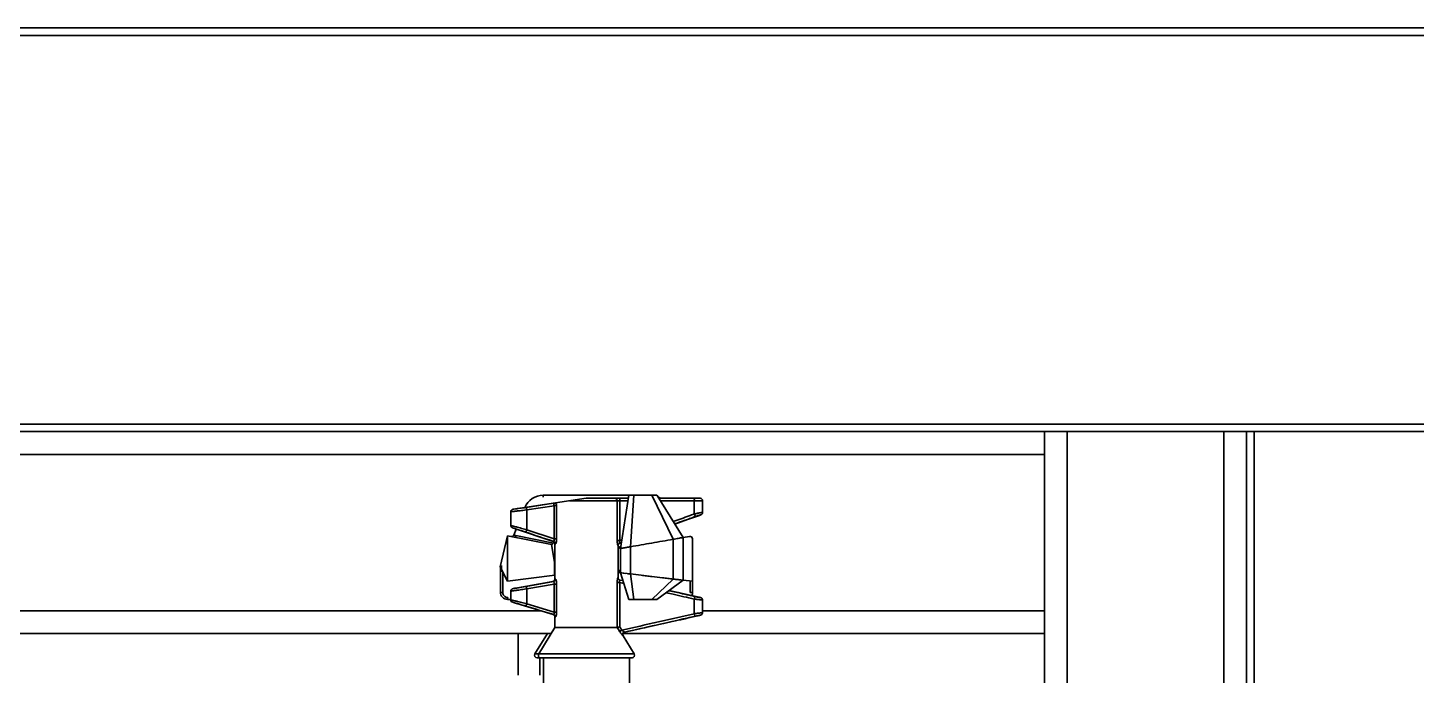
# Model space of a CAD drawing. Header units: millimetres. Extents: x 32496 to 166256, y 3504 to 23939.
# Drawn here: x 47314 to 47864, y 13300 to 13557 of the extents above; entities that cross this region are included whole.
import ezdxf

# ---------------------------------------------------------------- set-up
doc = ezdxf.new("R2010")
doc.units = ezdxf.units.MM
doc.layers.get('0').update_dxf_attribs({"lineweight": 35})

msp = doc.modelspace()

# ---------------------------------------------------------------- linework, layer by layer
at = {"linetype": 'Continuous'}
for p, q in [((52008.64, 13556.575), (40172.64, 13556.575)), ((52132.64, 13553.575), (40172.64, 13553.575)), ((52132.64, 13399.575), (40172.64, 13399.575)), ((52132.64, 13396.575), (40172.64, 13396.575)), ((47717.14, 13396.575), (47717.14, 13316.575)), ((47726.14, 10877.575), (47726.14, 13396.575)), ((47788.14, 10877.575), (47788.14, 13396.575)), ((47897.14, 13396.575), (47797.14, 13396.575)), ((47797.14, 13396.575), (47797.14, 10877.575)), ((47800.14, 13396.575), (47800.14, 10877.575)), ((47717.14, 13387.575), (46794.64, 13387.575)), ((47506.872, 13365.876), (47535.566, 13370.165)), ((47522.618, 13368.196), (47511.769, 13366.58)), ((47518.543, 13371.374), (47552.383, 13371.376)), ((47518.543, 13371.374), (47518.543, 13370.643)), ((47523.14, 13368.307), (47523.4, 13368.307)), ((47523.819, 13367.446), (47523.819, 13354.091)), ((47552.037, 13369.175), (47528.949, 13369.175)), ((47535.714, 13370.175), (47552.194, 13370.175)), ((47547.826, 13353.483), (47547.826, 13369.175)), ((47548.81, 13369.175), (47548.81, 13353.482)), ((47549.073, 13350.287), (47552.382, 13371.377)), ((47549.073, 13350.281), (47552.383, 13371.377)), ((47552.383, 13371.377), (47563.574, 13371.377)), ((47553.073, 13350.981), (47554.383, 13371.377)), ((47569.971, 13353.944), (47561.574, 13371.377)), ((47563.592, 13371.347), (47563.574, 13371.377)), ((47573.942, 13354.64), (47563.592, 13371.347)), ((47580.64, 13370.175), (47564.318, 13370.175)), ((47581.64, 13369.175), (47564.938, 13369.175)), ((47578.338, 13369.175), (47578.338, 13363.961)), ((47581.64, 13369.175), (47581.64, 13364.583)), ((47505.64, 13364.82), (47505.64, 13359.435)), ((47511.64, 13365.55), (47511.971, 13365.591)), ((47511.971, 13365.591), (47522.818, 13367.207)), ((47511.971, 13365.591), (47511.971, 13357.709)), ((47522.818, 13354.091), (47522.818, 13367.207)), ((47577.698, 13362.43), (47575.667, 13361.718)), ((47580.423, 13363.414), (47575.67, 13361.719)), ((47580.441, 13363.421), (47577.698, 13362.43)), ((47580.441, 13363.421), (47580.423, 13363.414)), ((47580.544, 13363.458), (47580.441, 13363.421)), ((47506.732, 13358.327), (47506.74, 13358.324)), ((47522.457, 13353.065), (47506.74, 13358.324)), ((47507.775, 13357.977), (47506.837, 13355.628)), ((47511.971, 13357.709), (47511.64, 13357.801)), ((47522.818, 13354.091), (47511.971, 13357.709)), ((47570.637, 13359.975), (47575.669, 13361.719)), ((47504.351, 13355.288), (47501.44, 13342.988)), ((47504.351, 13337.288), (47504.351, 13355.288)), ((47504.351, 13355.288), (47521.804, 13351.83)), ((47522.648, 13352.414), (47507.706, 13355.374)), ((47521.779, 13351.835), (47522.965, 13344.905)), ((47522.457, 13353.065), (47522.685, 13353.065)), ((47522.818, 13354.091), (47523.819, 13354.091)), ((47523.355, 13352.117), (47523.14, 13352.117)), ((47523.14, 13338.175), (47523.14, 13352.117)), ((47547.826, 13353.483), (47548.81, 13353.482)), ((47548.14, 13351.464), (47548.102, 13351.464)), ((47548.14, 13338.783), (47548.14, 13351.464)), ((47549.194, 13351.049), (47548.14, 13350.864)), ((47548.772, 13352.409), (47549.444, 13352.641)), ((47548.772, 13352.409), (47548.812, 13352.409)), ((47549.621, 13353.766), (47548.81, 13353.482)), ((47548.812, 13352.409), (47549.441, 13352.627)), ((47553.073, 13350.982), (47553.073, 13340.192)), ((47569.971, 13338.195), (47569.971, 13353.944)), ((47576.467, 13355.082), (47573.942, 13354.64)), ((47573.942, 13354.64), (47573.942, 13337.725)), ((47577.64, 13337.288), (47577.64, 13354.097)), ((47549.038, 13350.274), (47549.073, 13350.281)), ((47549.073, 13340.665), (47549.073, 13350.281)), ((47504.351, 13337.288), (47501.44, 13342.988)), ((47501.519, 13342.112), (47501.519, 13333.073)), ((47501.59, 13342.483), (47501.999, 13343.507)), ((47501.999, 13343.507), (47502.044, 13341.804)), ((47502.519, 13340.874), (47502.519, 13332.857)), ((47522.964, 13344.911), (47522.983, 13339.66)), ((47549.073, 13340.665), (47548.14, 13340.775)), ((47553.073, 13340.192), (47549.073, 13340.665)), ((47552.383, 13330.075), (47549.073, 13340.665)), ((47552.382, 13330.075), (47549.073, 13340.662)), ((47553.073, 13340.192), (47552.027, 13340.316)), ((47554.383, 13330.076), (47553.073, 13340.192)), ((47577.64, 13340.23), (47577.719, 13340.009)), ((47577.719, 13333.078), (47577.719, 13340.009)), ((47504.351, 13337.288), (47523.14, 13339.68)), ((47506.882, 13334.449), (47506.85, 13334.444)), ((47522.315, 13337.19), (47506.882, 13334.449)), ((47522.538, 13337.19), (47511.742, 13335.279)), ((47511.971, 13334.294), (47522.818, 13336.215)), ((47522.538, 13337.19), (47522.315, 13337.19)), ((47523.819, 13336.215), (47522.818, 13336.215)), ((47522.818, 13325.129), (47522.818, 13336.215)), ((47523.14, 13338.175), (47523.349, 13338.175)), ((47523.819, 13336.215), (47523.819, 13325.129)), ((47548.81, 13336.797), (47547.826, 13336.797)), ((47547.826, 13318.976), (47547.826, 13336.797)), ((47548.103, 13338.783), (47548.14, 13338.783)), ((47548.81, 13336.797), (47548.81, 13319.257)), ((47548.81, 13336.795), (47550.391, 13336.451)), ((47548.929, 13337.805), (47548.89, 13337.805)), ((47550.044, 13337.556), (47548.89, 13337.805)), ((47548.929, 13337.805), (47550.041, 13337.565)), ((47561.574, 13330.075), (47569.971, 13338.195)), ((47563.574, 13330.075), (47573.942, 13337.725)), ((47573.942, 13337.725), (47577.64, 13337.288)), ((47576.719, 13332.86), (47576.719, 13337.397)), ((47505.64, 13330.075), (47504.407, 13330.075)), ((47505.64, 13333.378), (47505.64, 13333.378)), ((47505.64, 13333.378), (47505.64, 13329.99)), ((47506.76, 13328.888), (47506.766, 13328.886)), ((47522.431, 13324.118), (47506.766, 13328.886)), ((47511.64, 13334.245), (47511.971, 13334.294)), ((47511.971, 13334.294), (47511.971, 13328.421)), ((47552.383, 13330.075), (47563.574, 13330.075)), ((47568.361, 13333.608), (47577.809, 13331.561)), ((47575.555, 13332.054), (47580.307, 13330.998)), ((47577.809, 13331.561), (47580.32, 13330.995)), ((47578.338, 13330.269), (47578.338, 13324.451)), ((47580.307, 13330.998), (47580.32, 13330.995)), ((47581.64, 13329.881), (47581.64, 13324.848)), ((47517.641, 13325.575), (46794.64, 13325.575)), ((47511.971, 13328.421), (47511.64, 13328.504)), ((47522.818, 13325.129), (47511.971, 13328.421)), ((47522.431, 13324.118), (47522.658, 13324.118)), ((47522.818, 13325.129), (47523.819, 13325.129)), ((47580.311, 13323.729), (47575.559, 13322.648)), ((47580.324, 13323.731), (47577.928, 13323.179)), ((47580.324, 13323.731), (47580.311, 13323.729)), ((47580.42, 13323.754), (47580.324, 13323.731)), ((47717.14, 13325.575), (47581.64, 13325.575)), ((47523.14, 13318.975), (47516.722, 13308.498)), ((47523.354, 13323.161), (47523.14, 13323.161)), ((47523.14, 13318.975), (47523.14, 13323.161)), ((47523.14, 13318.975), (47547.82, 13318.975)), ((47550.796, 13317.178), (47575.557, 13322.648)), ((47577.928, 13323.179), (47575.556, 13322.648)), ((47521.67, 13316.575), (46794.64, 13316.575)), ((47508.64, 13316.575), (47508.64, 13300.075)), ((47515.222, 13308.498), (47520.17, 13316.575)), ((47717.14, 13316.575), (47550.091, 13316.575)), ((47550.159, 13315.679), (47550.124, 13315.679)), ((47550.159, 13315.679), (47554.557, 13308.498)), ((47550.759, 13317.178), (47550.796, 13317.178)), ((47717.14, 10957.575), (47717.14, 13316.575)), ((47516.722, 13308.498), (47515.222, 13308.498)), ((47517.575, 13306.975), (47516.075, 13306.975)), ((47516.722, 13308.498), (47554.557, 13308.498)), ((47517.14, 13306.975), (47517.14, 13300.075)), ((47553.705, 13306.975), (47517.575, 13306.975)), ((47518.64, 13306.975), (47518.64, 13292.075)), ((47552.64, 13306.975), (47552.64, 13292.075))]:
    msp.add_line(p, q, dxfattribs=at)
for points in [[(47505.64, 13364.82), (47505.641, 13364.871), (47505.68, 13365.1), (47505.766, 13365.307), (47505.891, 13365.483), (47506.039, 13365.62), (47506.192, 13365.715), (47506.322, 13365.769), (47506.406, 13365.794), (47506.46, 13365.807), (47506.507, 13365.817), (47506.555, 13365.826), (47506.609, 13365.835), (47506.67, 13365.845), (47506.739, 13365.856), (47506.818, 13365.868), (47506.871, 13365.876)], [(47581.64, 13364.583), (47581.637, 13364.508), (47581.588, 13364.264), (47581.487, 13364.051), (47581.347, 13363.874), (47581.195, 13363.749), (47581.069, 13363.674), (47580.97, 13363.627), (47580.863, 13363.582), (47580.726, 13363.527), (47580.544, 13363.458)], [(47506.732, 13358.327), (47506.665, 13358.349), (47506.549, 13358.389), (47506.451, 13358.424), (47506.366, 13358.457), (47506.289, 13358.489), (47506.202, 13358.53), (47506.08, 13358.603), (47505.911, 13358.749), (47505.747, 13358.983), (47505.651, 13359.285), (47505.64, 13359.435)], [(47551.058, 13340.43), (47550.226, 13340.529), (47549.604, 13340.602), (47549.205, 13340.649), (47549.073, 13340.665)], [(47505.64, 13333.378), (47505.643, 13333.454), (47505.694, 13333.704), (47505.802, 13333.924), (47505.95, 13334.103), (47506.113, 13334.229), (47506.261, 13334.305), (47506.363, 13334.342), (47506.428, 13334.36), (47506.483, 13334.373), (47506.54, 13334.385), (47506.604, 13334.398), (47506.676, 13334.412), (47506.76, 13334.427), (47506.849, 13334.443)], [(47506.759, 13328.888), (47506.659, 13328.919), (47506.543, 13328.956), (47506.445, 13328.988), (47506.361, 13329.018), (47506.278, 13329.051), (47506.178, 13329.099), (47506.041, 13329.187), (47505.874, 13329.347), (47505.727, 13329.581), (47505.647, 13329.869), (47505.64, 13329.99)], [(47580.32, 13330.995), (47580.422, 13330.972), (47580.595, 13330.931), (47580.725, 13330.899), (47580.824, 13330.873), (47580.91, 13330.848), (47581.014, 13330.81), (47581.148, 13330.743), (47581.287, 13330.643), (47581.416, 13330.512), (47581.525, 13330.346), (47581.603, 13330.149), (47581.639, 13329.928), (47581.64, 13329.881)], [(47581.64, 13324.848), (47581.639, 13324.802), (47581.604, 13324.583), (47581.527, 13324.386), (47581.419, 13324.22), (47581.292, 13324.089), (47581.153, 13323.988), (47581.02, 13323.921), (47580.916, 13323.882), (47580.829, 13323.856), (47580.728, 13323.83), (47580.597, 13323.796), (47580.42, 13323.754)]]:
    msp.add_lwpolyline(points, dxfattribs=at)
for centre, radius, start, end in [((47518.544, 13363.374), 8, 90.00342, 156.74971), ((47530.471, 13316.11), 52.674, 97.71466, 97.99447), ((47535.714, 13369.175), 1, 90, 98.5), ((47560.826, 13363.377), 8, 58.61271, 66.82902), ((47580.64, 13369.175), 1, 0, 90), ((47528.746, 13347.241), 20.828, 106.38598, 106.53636), ((49374.814, 18925.508), 5872.181, 251.5005904, 251.6145893), ((47505.909, 13355.999), 1, 266.25471, 338.23836), ((47522.14, 13352.117), 1, 0, 71.5), ((47549.14, 13351.464), 1, 109.11973, 180), ((47576.64, 13354.097), 1, 0, 99.9421), ((47502.519, 13342.112), 1, 158.23872, 180.00346), ((47522.14, 13338.175), 1, 280.07071, 0), ((47549.14, 13338.783), 1, 180, 257.81137), ((47504.519, 13333.073), 3, 180.00342, 267.85786), ((47574.719, 13333.078), 3, 331.72117, 0.00342), ((47522.14, 13323.161), 1, 0, 73.07071), ((46805.553, 12854.653), 875.531, 31.90907, 32.027918), ((46896.359, 12905.837), 772.405, 32.246026, 32.360084), ((47551.011, 13316.202), 1, 102.45717, 211.48747), ((47516.075, 13307.975), 1, 148.51253, 270), ((47517.575, 13307.975), 1, 148.51253, 270), ((47553.705, 13307.975), 1, 270, 31.48747)]:
    msp.add_arc(centre, radius, start, end, dxfattribs=at)
for points, knots in [([(47523.145, 13368.272), (47523.101, 13368.266), (47522.926, 13368.241), (47522.75, 13368.216), (47522.618, 13368.196)], [0, 0, 0, 0, 0.2473755, 1, 1, 1, 1]), ([(47522.618, 13368.196), (47522.62, 13368.195), (47522.625, 13368.188), (47522.636, 13368.164), (47522.653, 13368.109), (47522.675, 13368.017), (47522.702, 13367.89), (47522.732, 13367.737), (47522.772, 13367.506), (47522.8, 13367.327), (47522.818, 13367.207)], [0, 0, 0, 0, 0.0079151, 0.0233785, 0.0808465, 0.1755998, 0.3054519, 0.4635384, 0.6395558, 1, 1, 1, 1]), ([(47522.871, 13367.223), (47522.97, 13367.253), (47523.162, 13367.306), (47523.428, 13367.377), (47523.644, 13367.425), (47523.769, 13367.445), (47523.819, 13367.446)], [0, 0, 0, 0, 0.3200756, 0.612132, 0.8473354, 1, 1, 1, 1]), ([(47523.819, 13367.446), (47523.785, 13367.553), (47523.722, 13367.754), (47523.622, 13368.02), (47523.533, 13368.198), (47523.458, 13368.287), (47523.417, 13368.307), (47523.4, 13368.307)], [0, 0, 0, 0, 0.3443564, 0.6444595, 0.8699764, 0.9463914, 1, 1, 1, 1]), ([(47547.826, 13369.175), (47547.826, 13369.305), (47547.776, 13369.567), (47547.56, 13369.899), (47547.236, 13370.123), (47546.978, 13370.175), (47546.852, 13370.175)], [0, 0, 0, 0, 0.2529556, 0.5041446, 0.7529075, 1, 1, 1, 1]), ([(47548.81, 13369.175), (47548.81, 13369.24), (47548.81, 13369.368), (47548.811, 13369.553), (47548.812, 13369.724), (47548.813, 13369.873), (47548.814, 13369.982), (47548.815, 13370.054), (47548.815, 13370.097), (47548.817, 13370.129), (47548.816, 13370.155), (47548.819, 13370.165), (47548.817, 13370.175), (47548.819, 13370.175)], [0, 0, 0, 0, 0.1948961, 0.3826704, 0.5555007, 0.7069731, 0.8313542, 0.8817877, 0.923755, 0.9568292, 0.9806636, 0.9950905, 1, 1, 1, 1]), ([(47578.659, 13370.175), (47578.611, 13370.175), (47578.535, 13370.111), (47578.475, 13370.001), (47578.427, 13369.876), (47578.389, 13369.725), (47578.349, 13369.49), (47578.338, 13369.303), (47578.338, 13369.175)], [0, 0, 0, 0, 0.1311499, 0.2289955, 0.3502589, 0.4925095, 0.6517592, 1, 1, 1, 1]), ([(47505.64, 13364.82), (47505.64, 13364.823), (47505.654, 13364.824), (47505.673, 13364.83), (47505.711, 13364.835), (47505.761, 13364.843), (47505.826, 13364.852), (47505.905, 13364.863), (47505.998, 13364.875), (47506.149, 13364.894), (47506.371, 13364.921), (47506.674, 13364.957), (47507.025, 13364.999), (47507.42, 13365.046), (47507.856, 13365.097), (47508.504, 13365.173), (47509.379, 13365.276), (47510.488, 13365.408), (47511.25, 13365.501), (47511.64, 13365.55)], [0, 0, 0, 0, 0.0013739, 0.0051291, 0.0112698, 0.0197719, 0.0306083, 0.043762, 0.0592312, 0.0770151, 0.1194513, 0.1701604, 0.2285383, 0.2947917, 0.3676848, 0.4461085, 0.6188424, 0.8050943, 1, 1, 1, 1]), ([(47508.62, 13366.125), (47508.443, 13366.1), (47507.873, 13366.02), (47507.303, 13365.94), (47506.909, 13365.882)], [0, 0, 0, 0, 0.309339, 1, 1, 1, 1]), ([(47511.769, 13366.58), (47511.49, 13366.538), (47510.441, 13366.383), (47509.391, 13366.234), (47508.62, 13366.125)], [0, 0, 0, 0, 0.2656981, 1, 1, 1, 1]), ([(47511.971, 13365.591), (47511.953, 13365.712), (47511.925, 13365.891), (47511.883, 13366.123), (47511.854, 13366.277), (47511.827, 13366.403), (47511.806, 13366.488), (47511.792, 13366.536), (47511.783, 13366.559), (47511.777, 13366.572), (47511.772, 13366.579), (47511.769, 13366.58)], [0, 0, 0, 0, 0.3620123, 0.5386943, 0.6972519, 0.8267705, 0.9212753, 0.9541382, 0.9776792, 0.9925796, 1, 1, 1, 1]), ([(47578.338, 13363.961), (47577.65, 13363.711), (47574.885, 13362.708), (47572.116, 13361.714), (47570.035, 13360.971)], [0, 0, 0, 0, 0.2488211, 1, 1, 1, 1]), ([(47575.637, 13361.817), (47575.917, 13361.917), (47577.032, 13362.315), (47578.147, 13362.715), (47578.983, 13363.016)], [0, 0, 0, 0, 0.2504804, 1, 1, 1, 1]), ([(47579.135, 13364.129), (47579.068, 13364.115), (47578.802, 13364.06), (47578.536, 13364.003), (47578.338, 13363.961)], [0, 0, 0, 0, 0.2530762, 1, 1, 1, 1]), ([(47578.983, 13363.016), (47578.935, 13363.007), (47578.844, 13363.056), (47578.747, 13363.154), (47578.614, 13363.33), (47578.47, 13363.6), (47578.378, 13363.838), (47578.338, 13363.961)], [0, 0, 0, 0, 0.1242561, 0.2266007, 0.3570351, 0.6744491, 1, 1, 1, 1]), ([(47578.983, 13363.016), (47579.097, 13363.057), (47579.541, 13363.214), (47579.988, 13363.363), (47580.323, 13363.467)], [0, 0, 0, 0, 0.2559088, 1, 1, 1, 1]), ([(47581.64, 13364.583), (47581.64, 13364.584), (47581.634, 13364.586), (47581.625, 13364.586), (47581.609, 13364.585), (47581.576, 13364.582), (47581.518, 13364.575), (47581.432, 13364.563), (47581.323, 13364.546), (47581.193, 13364.524), (47581.044, 13364.498), (47580.81, 13364.456), (47580.483, 13364.396), (47580.059, 13364.314), (47579.604, 13364.224), (47579.293, 13364.161), (47579.135, 13364.129)], [0, 0, 0, 0, 0.0015097, 0.0052772, 0.0114829, 0.0201367, 0.0447781, 0.0791624, 0.1227527, 0.1746075, 0.2343752, 0.3017205, 0.4544433, 0.6260647, 0.8101413, 1, 1, 1, 1]), ([(47580.323, 13363.467), (47580.353, 13363.476), (47580.464, 13363.511), (47580.574, 13363.544), (47580.655, 13363.567)], [0, 0, 0, 0, 0.2753149, 1, 1, 1, 1]), ([(47580.726, 13363.529), (47580.704, 13363.52), (47580.603, 13363.481), (47580.502, 13363.443), (47580.423, 13363.414)], [0, 0, 0, 0, 0.2192726, 1, 1, 1, 1]), ([(47580.655, 13363.567), (47580.696, 13363.579), (47580.755, 13363.596), (47580.829, 13363.615), (47580.872, 13363.626), (47580.908, 13363.634), (47580.934, 13363.639), (47580.952, 13363.64), (47580.962, 13363.642), (47580.966, 13363.638), (47580.963, 13363.633), (47580.953, 13363.627), (47580.936, 13363.617), (47580.909, 13363.605), (47580.875, 13363.589), (47580.813, 13363.563), (47580.762, 13363.543), (47580.726, 13363.529)], [0, 0, 0, 0, 0.2217057, 0.3130887, 0.39015, 0.4518912, 0.4981337, 0.5289437, 0.5446749, 0.5482056, 0.5526561, 0.5718194, 0.606346, 0.6561651, 0.7208986, 0.8001011, 1, 1, 1, 1]), ([(47511.64, 13357.801), (47511.261, 13357.906), (47510.512, 13358.111), (47509.42, 13358.404), (47508.549, 13358.634), (47507.901, 13358.804), (47507.462, 13358.919), (47507.062, 13359.024), (47506.705, 13359.119), (47506.395, 13359.202), (47506.135, 13359.274), (47505.952, 13359.325), (47505.833, 13359.361), (47505.765, 13359.382), (47505.713, 13359.4), (47505.674, 13359.414), (47505.653, 13359.424), (47505.64, 13359.431), (47505.64, 13359.435)], [0, 0, 0, 0, 0.1897167, 0.3743229, 0.5450762, 0.6241997, 0.697433, 0.7639102, 0.8234992, 0.8756142, 0.9191041, 0.9535116, 0.967323, 0.9787538, 0.9877392, 0.9942414, 0.9982826, 1, 1, 1, 1]), ([(47506.74, 13358.324), (47507.014, 13358.232), (47507.68, 13358.021), (47509.304, 13357.512), (47510.648, 13357.08), (47511.601, 13356.761)], [0, 0, 0, 0, 0.1702537, 0.4098983, 1, 1, 1, 1]), ([(47511.601, 13356.761), (47511.604, 13356.762), (47511.61, 13356.769), (47511.625, 13356.792), (47511.651, 13356.845), (47511.69, 13356.934), (47511.738, 13357.055), (47511.794, 13357.202), (47511.874, 13357.423), (47511.933, 13357.594), (47511.971, 13357.709)], [0, 0, 0, 0, 0.008674, 0.0250149, 0.083872, 0.1798754, 0.3097572, 0.4675357, 0.6425661, 1, 1, 1, 1]), ([(47570.605, 13360.03), (47571.026, 13360.179), (47572.704, 13360.772), (47574.381, 13361.369), (47575.637, 13361.817)], [0, 0, 0, 0, 0.2507038, 1, 1, 1, 1]), ([(47507.706, 13355.374), (47507.643, 13355.377), (47507.521, 13355.385), (47507.347, 13355.404), (47507.191, 13355.43), (47507.059, 13355.461), (47506.955, 13355.496), (47506.881, 13355.535), (47506.834, 13355.577), (47506.832, 13355.615), (47506.838, 13355.628)], [0, 0, 0, 0, 0.1986398, 0.3843037, 0.5511645, 0.6943523, 0.8099055, 0.8961055, 0.9549663, 1, 1, 1, 1]), ([(47507.706, 13355.374), (47507.686, 13355.28), (47507.656, 13355.144), (47507.614, 13354.972), (47507.586, 13354.863), (47507.562, 13354.778), (47507.541, 13354.713), (47507.527, 13354.682), (47507.516, 13354.661), (47507.512, 13354.662)], [0, 0, 0, 0, 0.3881742, 0.5643066, 0.7172761, 0.8397423, 0.9279361, 0.9801476, 1, 1, 1, 1]), ([(47521.911, 13351.855), (47521.891, 13351.846), (47521.857, 13351.833), (47521.819, 13351.827), (47521.804, 13351.83)], [0, 0, 0, 0, 0.5932923, 1, 1, 1, 1]), ([(47522.648, 13352.414), (47522.517, 13352.293), (47522.327, 13352.127), (47522.076, 13351.946), (47521.963, 13351.878), (47521.911, 13351.855)], [0, 0, 0, 0, 0.5760974, 0.8152472, 1, 1, 1, 1]), ([(47522.818, 13354.091), (47522.855, 13353.957), (47522.892, 13353.76), (47522.898, 13353.507), (47522.882, 13353.351), (47522.85, 13353.226), (47522.805, 13353.133), (47522.751, 13353.074), (47522.704, 13353.062), (47522.685, 13353.065)], [0, 0, 0, 0, 0.3719756, 0.534153, 0.6747573, 0.7908759, 0.8806102, 0.9472285, 1, 1, 1, 1]), ([(47523.355, 13352.117), (47523.355, 13352.321), (47523.227, 13352.738), (47522.876, 13353), (47522.685, 13353.065)], [0, 0, 0, 0, 0.5024001, 1, 1, 1, 1]), ([(47523.355, 13352.117), (47523.382, 13352.117), (47523.447, 13352.164), (47523.56, 13352.354), (47523.689, 13352.755), (47523.794, 13353.367), (47523.819, 13353.838), (47523.819, 13354.091)], [0, 0, 0, 0, 0.0385194, 0.10352, 0.3217933, 0.6359713, 1, 1, 1, 1]), ([(47547.826, 13353.483), (47547.826, 13353.352), (47547.831, 13353.096), (47547.852, 13352.723), (47547.885, 13352.378), (47547.927, 13352.075), (47547.973, 13351.825), (47548.014, 13351.656), (47548.045, 13351.556), (47548.065, 13351.507), (47548.081, 13351.478), (47548.096, 13351.464), (47548.102, 13351.464)], [0, 0, 0, 0, 0.190242, 0.3743493, 0.5446266, 0.6961141, 0.8207683, 0.915003, 0.9490892, 0.9744303, 0.9910869, 1, 1, 1, 1]), ([(47548.772, 13352.409), (47548.581, 13352.342), (47548.231, 13352.082), (47548.102, 13351.667), (47548.102, 13351.464)], [0, 0, 0, 0, 0.4995831, 1, 1, 1, 1]), ([(47548.772, 13352.409), (47548.762, 13352.407), (47548.743, 13352.423), (47548.731, 13352.45), (47548.713, 13352.502), (47548.699, 13352.589), (47548.691, 13352.72), (47548.697, 13352.882), (47548.725, 13353.142), (47548.771, 13353.344), (47548.81, 13353.482)], [0, 0, 0, 0, 0.0287346, 0.0527575, 0.0846305, 0.1732071, 0.2924072, 0.4403427, 0.6106211, 1, 1, 1, 1]), ([(47553.073, 13350.982), (47552.816, 13350.93), (47552.309, 13350.839), (47551.571, 13350.717), (47550.987, 13350.618), (47550.555, 13350.541), (47550.264, 13350.49), (47550, 13350.444), (47549.765, 13350.403), (47549.563, 13350.368), (47549.392, 13350.337), (47549.263, 13350.312), (47549.158, 13350.29), (47549.115, 13350.278), (47549.073, 13350.274), (47549.073, 13350.281)], [0, 0, 0, 0, 0.1935361, 0.3800793, 0.5523941, 0.6312261, 0.7041153, 0.7702931, 0.8291258, 0.8800222, 0.9224587, 0.9560393, 0.9803829, 0.9950482, 1, 1, 1, 1]), ([(47573.942, 13354.64), (47573.891, 13354.631), (47573.748, 13354.594), (47573.393, 13354.53), (47572.804, 13354.444), (47571.983, 13354.288), (47571.017, 13354.105), (47570.327, 13354.006), (47569.971, 13353.944)], [0, 0, 0, 0, 0.0387925, 0.1093346, 0.2685572, 0.4812706, 0.7311256, 1, 1, 1, 1]), ([(47548.14, 13350.799), (47548.23, 13350.728), (47548.404, 13350.598), (47548.622, 13350.451), (47548.783, 13350.359), (47548.884, 13350.31), (47548.966, 13350.28), (47549.017, 13350.271), (47549.038, 13350.274)], [0, 0, 0, 0, 0.3277492, 0.6214865, 0.7484607, 0.8568, 0.9419048, 1, 1, 1, 1]), ([(47501.519, 13341.372), (47501.519, 13341.366), (47501.544, 13341.357), (47501.581, 13341.355), (47501.65, 13341.347), (47501.74, 13341.342), (47501.853, 13341.337), (47502.037, 13341.332), (47502.184, 13341.33), (47502.287, 13341.329)], [0, 0, 0, 0, 0.0223985, 0.0761038, 0.163443, 0.2821796, 0.4294178, 0.6014053, 1, 1, 1, 1]), ([(47523.125, 13344.783), (47523.085, 13344.797), (47523.021, 13344.821), (47522.969, 13344.878), (47522.965, 13344.905)], [0, 0, 0, 0, 0.6090572, 1, 1, 1, 1]), ([(47522.966, 13341.763), (47522.974, 13341.735), (47523.029, 13341.678), (47523.095, 13341.648), (47523.136, 13341.632)], [0, 0, 0, 0, 0.3952284, 1, 1, 1, 1]), ([(47523.136, 13340.933), (47523.097, 13340.921), (47523.036, 13340.898), (47522.979, 13340.855), (47522.968, 13340.832)], [0, 0, 0, 0, 0.6174155, 1, 1, 1, 1]), ([(47548.14, 13341.515), (47548.261, 13341.517), (47548.485, 13341.532), (47548.745, 13341.578), (47548.912, 13341.634), (47549.011, 13341.682), (47549.073, 13341.742), (47549.073, 13341.783)], [0, 0, 0, 0, 0.3596861, 0.6645013, 0.7849601, 0.8802561, 1, 1, 1, 1]), ([(47549.073, 13340.811), (47549.073, 13340.847), (47549.005, 13340.895), (47548.912, 13340.931), (47548.796, 13340.963), (47548.657, 13340.989), (47548.436, 13341.017), (47548.261, 13341.026), (47548.14, 13341.028)], [0, 0, 0, 0, 0.1075942, 0.2013644, 0.3223066, 0.4674069, 0.6323159, 1, 1, 1, 1]), ([(47569.971, 13338.195), (47569.265, 13338.269), (47567.857, 13338.435), (47565.043, 13338.78), (47562.226, 13339.112), (47559.409, 13339.442), (47556.593, 13339.776), (47554.481, 13340.026), (47553.073, 13340.192)], [0, 0, 0, 0, 0.1249991, 0.2500017, 0.5000002, 0.6250003, 0.7500002, 1, 1, 1, 1]), ([(47508.002, 13334.64), (47507.889, 13334.621), (47507.516, 13334.558), (47507.142, 13334.495), (47506.882, 13334.449)], [0, 0, 0, 0, 0.3023915, 1, 1, 1, 1]), ([(47511.742, 13335.279), (47511.401, 13335.218), (47510.155, 13335), (47508.907, 13334.791), (47508.002, 13334.64)], [0, 0, 0, 0, 0.2743414, 1, 1, 1, 1]), ([(47511.971, 13334.294), (47511.95, 13334.414), (47511.916, 13334.593), (47511.869, 13334.824), (47511.835, 13334.977), (47511.805, 13335.102), (47511.782, 13335.186), (47511.766, 13335.235), (47511.757, 13335.258), (47511.75, 13335.271), (47511.745, 13335.278), (47511.742, 13335.279)], [0, 0, 0, 0, 0.361291, 0.5377093, 0.6961402, 0.8257144, 0.9204572, 0.9535016, 0.9772563, 0.992387, 1, 1, 1, 1]), ([(47522.538, 13337.19), (47522.646, 13337.21), (47522.866, 13337.29), (47523.136, 13337.519), (47523.31, 13337.83), (47523.349, 13338.063), (47523.349, 13338.175)], [0, 0, 0, 0, 0.2404072, 0.4974987, 0.7560938, 1, 1, 1, 1]), ([(47522.538, 13337.19), (47522.584, 13337.193), (47522.662, 13337.136), (47522.729, 13337.034), (47522.782, 13336.914), (47522.821, 13336.767), (47522.851, 13336.531), (47522.839, 13336.342), (47522.818, 13336.215)], [0, 0, 0, 0, 0.1288067, 0.2254316, 0.3447566, 0.485733, 0.6440301, 1, 1, 1, 1]), ([(47523.819, 13336.215), (47523.819, 13336.468), (47523.792, 13336.938), (47523.683, 13337.546), (47523.552, 13337.942), (47523.439, 13338.128), (47523.375, 13338.175), (47523.349, 13338.175)], [0, 0, 0, 0, 0.3672247, 0.6807045, 0.8971511, 0.9616539, 1, 1, 1, 1]), ([(47548.103, 13338.783), (47548.097, 13338.783), (47548.083, 13338.769), (47548.067, 13338.74), (47548.048, 13338.693), (47548.016, 13338.596), (47547.976, 13338.431), (47547.93, 13338.188), (47547.888, 13337.89), (47547.84, 13337.422), (47547.826, 13337.052), (47547.826, 13336.797)], [0, 0, 0, 0, 0.0088531, 0.0253346, 0.0504794, 0.084314, 0.1769694, 0.3012692, 0.4517801, 0.6227272, 1, 1, 1, 1]), ([(47548.103, 13338.783), (47548.103, 13338.673), (47548.14, 13338.446), (47548.308, 13338.142), (47548.57, 13337.913), (47548.783, 13337.828), (47548.89, 13337.805)], [0, 0, 0, 0, 0.2429375, 0.5004261, 0.757661, 1, 1, 1, 1]), ([(47548.81, 13336.796), (47548.784, 13336.927), (47548.753, 13337.169), (47548.763, 13337.485), (47548.807, 13337.688), (47548.85, 13337.782), (47548.878, 13337.806), (47548.89, 13337.805)], [0, 0, 0, 0, 0.3817362, 0.6971355, 0.9081724, 0.9677704, 1, 1, 1, 1]), ([(47573.942, 13337.725), (47573.501, 13337.777), (47572.866, 13337.851), (47572.014, 13337.954), (47571.371, 13338.028), (47570.682, 13338.11), (47570.211, 13338.169), (47569.971, 13338.195)], [0, 0, 0, 0, 0.3328149, 0.4797717, 0.6435381, 0.8189137, 1, 1, 1, 1]), ([(47501.519, 13333.073), (47501.519, 13333.038), (47501.59, 13332.987), (47501.691, 13332.949), (47501.822, 13332.915), (47501.978, 13332.889), (47502.214, 13332.863), (47502.397, 13332.856), (47502.519, 13332.856)], [0, 0, 0, 0, 0.1011401, 0.1967447, 0.3244876, 0.4788861, 0.6499873, 1, 1, 1, 1]), ([(47504.428, 13330.858), (47504.172, 13330.868), (47503.789, 13330.966), (47503.345, 13331.221), (47503.056, 13331.474), (47502.823, 13331.777), (47502.592, 13332.226), (47502.521, 13332.607), (47502.519, 13332.857)], [0, 0, 0, 0, 0.252238, 0.3782813, 0.5036989, 0.6287225, 0.7531675, 1, 1, 1, 1]), ([(47504.407, 13330.075), (47504.409, 13330.075), (47504.406, 13330.083), (47504.409, 13330.091), (47504.408, 13330.11), (47504.41, 13330.134), (47504.411, 13330.166), (47504.414, 13330.22), (47504.416, 13330.303), (47504.413, 13330.418), (47504.416, 13330.553), (47504.438, 13330.7), (47504.438, 13330.806), (47504.428, 13330.858)], [0, 0, 0, 0, 0.0045741, 0.0182013, 0.0407833, 0.0722223, 0.1123612, 0.1608004, 0.2808017, 0.4289024, 0.6017893, 0.7959183, 1, 1, 1, 1]), ([(47505.64, 13333.378), (47505.64, 13333.381), (47505.654, 13333.383), (47505.673, 13333.39), (47505.712, 13333.396), (47505.762, 13333.406), (47505.827, 13333.416), (47505.906, 13333.429), (47505.999, 13333.443), (47506.151, 13333.466), (47506.373, 13333.499), (47506.677, 13333.542), (47507.029, 13333.592), (47507.425, 13333.647), (47507.86, 13333.708), (47508.509, 13333.798), (47509.383, 13333.92), (47510.49, 13334.078), (47511.251, 13334.188), (47511.64, 13334.245)], [0, 0, 0, 0, 0.0014181, 0.0052114, 0.0113944, 0.0199441, 0.0308332, 0.0440436, 0.0595725, 0.0774179, 0.1199782, 0.1708061, 0.2292911, 0.2956234, 0.3685586, 0.4469802, 0.619567, 0.8055249, 1, 1, 1, 1]), ([(47511.64, 13328.504), (47511.259, 13328.6), (47510.508, 13328.787), (47509.413, 13329.054), (47508.54, 13329.264), (47507.892, 13329.419), (47507.454, 13329.523), (47507.055, 13329.619), (47506.699, 13329.705), (47506.389, 13329.78), (47506.131, 13329.845), (47505.949, 13329.892), (47505.832, 13329.924), (47505.764, 13329.943), (47505.712, 13329.959), (47505.673, 13329.972), (47505.653, 13329.981), (47505.64, 13329.987), (47505.64, 13329.99)], [0, 0, 0, 0, 0.1904998, 0.3757098, 0.5467467, 0.6259005, 0.699034, 0.7653485, 0.8249133, 0.8768085, 0.9198725, 0.9540872, 0.9677931, 0.9791181, 0.9880024, 0.9944095, 0.9983643, 1, 1, 1, 1]), ([(47506.766, 13328.886), (47507.04, 13328.802), (47507.703, 13328.611), (47509.326, 13328.148), (47510.672, 13327.754), (47511.627, 13327.464)], [0, 0, 0, 0, 0.1696189, 0.408883, 1, 1, 1, 1]), ([(47567.219, 13332.755), (47568.153, 13332.548), (47571.86, 13331.725), (47575.566, 13330.894), (47578.338, 13330.267)], [0, 0, 0, 0, 0.2517412, 1, 1, 1, 1]), ([(47575.543, 13331.989), (47574.944, 13332.122), (47572.54, 13332.655), (47570.135, 13333.185), (47568.328, 13333.582)], [0, 0, 0, 0, 0.2488814, 1, 1, 1, 1]), ([(47572.05, 13332.798), (47572.347, 13332.736), (47573.515, 13332.491), (47574.681, 13332.242), (47575.551, 13332.055)], [0, 0, 0, 0, 0.2543098, 1, 1, 1, 1]), ([(47578.868, 13331.246), (47578.592, 13331.308), (47577.483, 13331.556), (47576.375, 13331.804), (47575.543, 13331.989)], [0, 0, 0, 0, 0.249467, 1, 1, 1, 1]), ([(47576.719, 13332.86), (47576.842, 13332.86), (47577.025, 13332.867), (47577.261, 13332.894), (47577.417, 13332.92), (47577.548, 13332.954), (47577.649, 13332.992), (47577.719, 13333.042), (47577.719, 13333.078)], [0, 0, 0, 0, 0.3500091, 0.5211106, 0.6755103, 0.8032545, 0.8988601, 1, 1, 1, 1]), ([(47578.868, 13331.246), (47578.82, 13331.252), (47578.734, 13331.198), (47578.649, 13331.094), (47578.538, 13330.913), (47578.427, 13330.634), (47578.363, 13330.393), (47578.338, 13330.269)], [0, 0, 0, 0, 0.124932, 0.2264565, 0.3552857, 0.6714517, 1, 1, 1, 1]), ([(47578.338, 13330.269), (47578.403, 13330.26), (47578.67, 13330.224), (47578.936, 13330.19), (47579.137, 13330.164)], [0, 0, 0, 0, 0.2452401, 1, 1, 1, 1]), ([(47578.868, 13331.246), (47578.98, 13331.221), (47579.42, 13331.124), (47579.861, 13331.033), (47580.191, 13330.968)], [0, 0, 0, 0, 0.2548932, 1, 1, 1, 1]), ([(47579.137, 13330.164), (47579.298, 13330.143), (47579.614, 13330.103), (47580.073, 13330.047), (47580.499, 13329.996), (47580.825, 13329.958), (47581.057, 13329.932), (47581.204, 13329.917), (47581.332, 13329.903), (47581.438, 13329.893), (47581.522, 13329.886), (47581.578, 13329.881), (47581.61, 13329.88), (47581.626, 13329.879), (47581.634, 13329.88), (47581.64, 13329.88), (47581.64, 13329.881)], [0, 0, 0, 0, 0.1930006, 0.379219, 0.5512831, 0.7036295, 0.7698668, 0.8287207, 0.8800117, 0.922718, 0.9561668, 0.9803522, 0.9888937, 0.9950062, 0.9986803, 1, 1, 1, 1]), ([(47580.191, 13330.968), (47580.222, 13330.962), (47580.336, 13330.94), (47580.449, 13330.919), (47580.531, 13330.904)], [0, 0, 0, 0, 0.2762572, 1, 1, 1, 1]), ([(47580.61, 13330.927), (47580.588, 13330.932), (47580.487, 13330.956), (47580.386, 13330.98), (47580.307, 13330.998)], [0, 0, 0, 0, 0.2179614, 1, 1, 1, 1]), ([(47580.531, 13330.904), (47580.574, 13330.897), (47580.634, 13330.886), (47580.709, 13330.874), (47580.753, 13330.867), (47580.79, 13330.862), (47580.817, 13330.858), (47580.836, 13330.857), (47580.845, 13330.856), (47580.85, 13330.858), (47580.848, 13330.861), (47580.845, 13330.862), (47580.837, 13330.866), (47580.821, 13330.871), (47580.795, 13330.879), (47580.76, 13330.889), (47580.698, 13330.905), (47580.647, 13330.918), (47580.61, 13330.927)], [0, 0, 0, 0, 0.226859, 0.3199408, 0.3985905, 0.4622214, 0.5105119, 0.5432391, 0.5603161, 0.5634298, 0.5662985, 0.5725446, 0.5826196, 0.614459, 0.661876, 0.7246772, 0.802359, 1, 1, 1, 1]), ([(47511.627, 13327.464), (47511.63, 13327.465), (47511.635, 13327.472), (47511.65, 13327.495), (47511.675, 13327.548), (47511.711, 13327.638), (47511.756, 13327.76), (47511.808, 13327.908), (47511.882, 13328.131), (47511.936, 13328.304), (47511.971, 13328.421)], [0, 0, 0, 0, 0.0084764, 0.0245984, 0.0830805, 0.1788586, 0.3086876, 0.4665866, 0.6418695, 1, 1, 1, 1]), ([(47522.818, 13325.129), (47522.852, 13324.997), (47522.885, 13324.802), (47522.884, 13324.554), (47522.864, 13324.4), (47522.828, 13324.276), (47522.78, 13324.185), (47522.724, 13324.127), (47522.677, 13324.115), (47522.658, 13324.118)], [0, 0, 0, 0, 0.3690876, 0.5303809, 0.6706934, 0.7871905, 0.8779589, 0.9460495, 1, 1, 1, 1]), ([(47523.354, 13323.161), (47523.354, 13323.37), (47523.22, 13323.796), (47522.855, 13324.056), (47522.658, 13324.118)], [0, 0, 0, 0, 0.502454, 1, 1, 1, 1]), ([(47523.354, 13323.161), (47523.381, 13323.161), (47523.445, 13323.208), (47523.558, 13323.396), (47523.688, 13323.796), (47523.794, 13324.406), (47523.819, 13324.877), (47523.819, 13325.129)], [0, 0, 0, 0, 0.0384968, 0.1033816, 0.3211703, 0.6352199, 1, 1, 1, 1]), ([(47578.338, 13324.453), (47573.614, 13323.359), (47564.047, 13321.183), (47554.474, 13319.038), (47549.631, 13317.959)], [0, 0, 0, 0, 0.4942711, 1, 1, 1, 1]), ([(47575.549, 13322.716), (47575.827, 13322.779), (47576.935, 13323.031), (47578.042, 13323.284), (47578.872, 13323.475)], [0, 0, 0, 0, 0.2505303, 1, 1, 1, 1]), ([(47579.14, 13324.559), (47579.072, 13324.55), (47578.804, 13324.514), (47578.537, 13324.479), (47578.338, 13324.451)], [0, 0, 0, 0, 0.2541294, 1, 1, 1, 1]), ([(47578.872, 13323.475), (47578.824, 13323.469), (47578.738, 13323.522), (47578.653, 13323.626), (47578.54, 13323.808), (47578.428, 13324.086), (47578.364, 13324.327), (47578.338, 13324.451)], [0, 0, 0, 0, 0.1250349, 0.2266923, 0.3555787, 0.6717378, 1, 1, 1, 1]), ([(47578.872, 13323.475), (47578.986, 13323.501), (47579.431, 13323.601), (47579.877, 13323.696), (47580.21, 13323.762)], [0, 0, 0, 0, 0.2556799, 1, 1, 1, 1]), ([(47581.64, 13324.848), (47581.64, 13324.849), (47581.634, 13324.849), (47581.626, 13324.85), (47581.61, 13324.849), (47581.578, 13324.847), (47581.522, 13324.843), (47581.438, 13324.835), (47581.332, 13324.825), (47581.205, 13324.811), (47581.058, 13324.795), (47580.826, 13324.769), (47580.5, 13324.73), (47580.076, 13324.679), (47579.616, 13324.621), (47579.301, 13324.58), (47579.14, 13324.559)], [0, 0, 0, 0, 0.0013443, 0.0050187, 0.0110926, 0.01956, 0.0436616, 0.0772947, 0.1199731, 0.1708846, 0.229788, 0.2964446, 0.4481743, 0.6209467, 0.8065352, 1, 1, 1, 1]), ([(47580.21, 13323.762), (47580.241, 13323.768), (47580.352, 13323.79), (47580.463, 13323.811), (47580.543, 13323.826)], [0, 0, 0, 0, 0.2763988, 1, 1, 1, 1]), ([(47580.619, 13323.802), (47580.596, 13323.797), (47580.494, 13323.772), (47580.392, 13323.747), (47580.311, 13323.729)], [0, 0, 0, 0, 0.2182754, 1, 1, 1, 1]), ([(47580.543, 13323.826), (47580.585, 13323.833), (47580.644, 13323.844), (47580.717, 13323.856), (47580.76, 13323.863), (47580.796, 13323.868), (47580.822, 13323.872), (47580.841, 13323.872), (47580.85, 13323.874), (47580.855, 13323.871), (47580.853, 13323.869), (47580.85, 13323.868), (47580.841, 13323.864), (47580.825, 13323.858), (47580.8, 13323.85), (47580.766, 13323.841), (47580.705, 13323.824), (47580.655, 13323.811), (47580.619, 13323.802)], [0, 0, 0, 0, 0.2266437, 0.3195103, 0.3978997, 0.461247, 0.5092421, 0.5416674, 0.5584561, 0.5615029, 0.5645314, 0.570948, 0.5811776, 0.6132627, 0.6608161, 0.7236422, 0.8013826, 1, 1, 1, 1]), ([(47547.82, 13318.975), (47547.821, 13318.975), (47547.823, 13318.976), (47547.825, 13318.976), (47547.826, 13318.976)], [0, 0, 0, 0, 0.4968849, 1, 1, 1, 1]), ([(47548.81, 13319.257), (47548.701, 13319.226), (47548.373, 13319.132), (47548.045, 13319.037), (47547.826, 13318.976)], [0, 0, 0, 0, 0.3335779, 1, 1, 1, 1]), ([(47549.632, 13317.958), (47549.448, 13317.843), (47549.201, 13317.688), (47548.916, 13317.515), (47548.817, 13317.454), (47548.781, 13317.435)], [0, 0, 0, 0, 0.65043, 0.8778762, 1, 1, 1, 1]), ([(47550.759, 13317.178), (47550.754, 13317.178), (47550.738, 13317.182), (47550.71, 13317.194), (47550.671, 13317.213), (47550.6, 13317.251), (47550.491, 13317.315), (47550.342, 13317.411), (47550.174, 13317.526), (47549.93, 13317.704), (47549.749, 13317.852), (47549.632, 13317.958)], [0, 0, 0, 0, 0.0126787, 0.0347717, 0.066113, 0.1064113, 0.2111726, 0.3414572, 0.492254, 0.6558253, 1, 1, 1, 1]), ([(47550.759, 13317.178), (47554.934, 13318.099), (47563.2, 13319.932), (47571.461, 13321.786), (47575.549, 13322.716)], [0, 0, 0, 0, 0.5048844, 1, 1, 1, 1]), ([(47575.556, 13322.648), (47575.299, 13322.591), (47574.256, 13322.362), (47573.212, 13322.135), (47572.425, 13321.967)], [0, 0, 0, 0, 0.2461336, 1, 1, 1, 1]), ([(47548.781, 13317.435), (47548.853, 13317.32), (47548.997, 13317.096), (47549.217, 13316.775), (47549.431, 13316.48), (47549.631, 13316.22), (47549.785, 13316.029), (47549.894, 13315.901), (47549.962, 13315.825), (47550.019, 13315.764), (47550.065, 13315.719), (47550.097, 13315.693), (47550.116, 13315.679), (47550.124, 13315.679)], [0, 0, 0, 0, 0.182859, 0.3602172, 0.526195, 0.6764043, 0.8038242, 0.8577708, 0.9041739, 0.9419293, 0.9706037, 0.9899638, 1, 1, 1, 1]), ([(47550.759, 13317.178), (47550.661, 13317.156), (47550.459, 13317.078), (47550.199, 13316.863), (47550.019, 13316.557), (47549.977, 13316.319), (47549.977, 13316.202)], [0, 0, 0, 0, 0.2247052, 0.4746072, 0.7383258, 1, 1, 1, 1]), ([(47549.977, 13316.202), (47549.977, 13316.153), (47549.99, 13315.971), (47550.054, 13315.793), (47550.124, 13315.679)], [0, 0, 0, 0, 0.2687547, 1, 1, 1, 1])]:
    msp.add_open_spline(points, degree=3, knots=knots, dxfattribs=at)
for points in [[(47553.073, 13350.982), (47555.889, 13351.474), (47561.522, 13352.463), (47567.154, 13353.449), (47569.971, 13353.944)], [(47511.627, 13327.464), (47515.303, 13326.346), (47518.979, 13325.229), (47522.658, 13324.118)]]:
    msp.add_open_spline(points, degree=3, dxfattribs=at)

doc.saveas('drawing.dxf')
